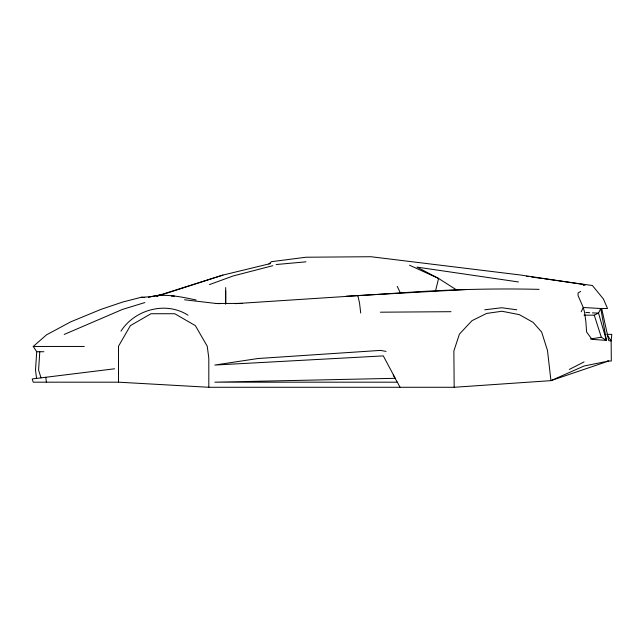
<?xml version="1.0" encoding="UTF-8"?>
<svg xmlns="http://www.w3.org/2000/svg" width="644" height="644" viewBox="0 0 644 644"><rect width="100%" height="100%" fill="white"/><g stroke="black" fill="none" stroke-linecap="round" stroke-linejoin="round"><path stroke-width="0.97" d="M225.69 287.57L225.69 303.968L225.69 290.943M150.929 296.755L141.326 297.262L122.754 302.02L100.899 309.41L70.8 321.807L46.505 334.848L33.238 346.456L36.724 351.729L35.509 370.059L36.539 378.414M39.791 351.729L38.576 370.059L41.023 377.859M435.537 290.879L438.596 278.458L416.974 267.115L518.476 281.959M581.218 311.752L583.255 307.494L578.046 295.572L578.046 293.02L580.638 291.442M600.771 308.508L606.423 340.41L591.973 339.34L586.612 332.014L585.839 321.469L584.583 312.308L583.255 307.494L600.771 308.508L598.509 313.081L594.267 315.166L584.036 315.166M120.967 331.145C134.797 309.506 165.983 300.941 188.048 315.238M268.854 263.968L271.43 261.681L305.972 257.23L370.936 256.723L520.505 275.004L585.299 284.753L583.44 285.501M569.296 369.439L584.06 361.92M64.223 334.437L122.457 309.426L144.884 302.559M209.429 284.632L233.313 275.914L272.806 265.698M158.666 295.677L156.782 295.999L222.896 275.085L270.52 263.565M160.549 295.21L222.896 275.085M156.806 296.023L162.393 294.445L151.879 296.562M148.474 297.262C164.003 293.012 180.666 296.739 196.106 299.999M590.395 338.994L601.327 337.263L606.423 340.41L598.509 313.081L592.391 312.887M114.56 368.795L32.2 378.946L33.238 382.182L118.504 382.182L208.809 387.277L454.165 387.277L550.942 380.644L608.733 361.01L584.06 366.001L550.942 380.644L547.497 350.529L541.652 332.03L533.071 322.338L519.338 314.658L501.966 311.245L486.614 313.435L471.971 320.68L459.43 334.099L453.875 350.94L454.165 387.277M484.731 309.788L501.757 307.743L516.746 309.788M276.163 264.531L305.972 261.826M235.326 303.646L400.383 292.915C446.558 289.567 492.861 288.262 539.141 289.357M346.206 296.192L465.862 289.542M380.379 312.195L451.001 311.688M184.53 299.79L216.046 303.461L242.072 303.413M33.238 346.456L84.259 346.456M36.724 351.729L43.873 351.729M607.324 361.01L611.317 361.01L611.148 340.966L611.8 334.341L606.889 334.341L611.148 340.966L608.733 340.587L601.689 308.508L607.517 308.508L603.38 298.929L592.375 285.509L544.317 278.747M400.037 387.277L397.316 382.182L214.822 382.182L395.255 378.31L383.309 355.891L214.822 365.051L257.954 358.515L380.379 350.4L386.078 351.391M171.417 296.063L174.347 296.071M216.046 303.461L219.902 303.662M582.329 284.543L585.299 284.753M585.863 312.421L589.719 312.694M141.326 297.262L144.715 297.6M526.494 276.292L528.474 276.566M531.445 276.976L542.337 278.482M409.504 265.207L438.596 278.458L456.177 289.687M393.202 375.05L397.316 382.182M397.227 286.371L400.383 292.915M594.267 315.166L601.327 337.263M357.774 295.387L359.521 302.905L360.721 313.056M45.78 377.271L46.384 382.182M208.809 387.277L208.809 358.096L207.239 346.214L195.349 325.623L174.757 313.733L150.986 313.733L130.394 325.623L118.504 346.214L118.504 382.182"/></g></svg>
